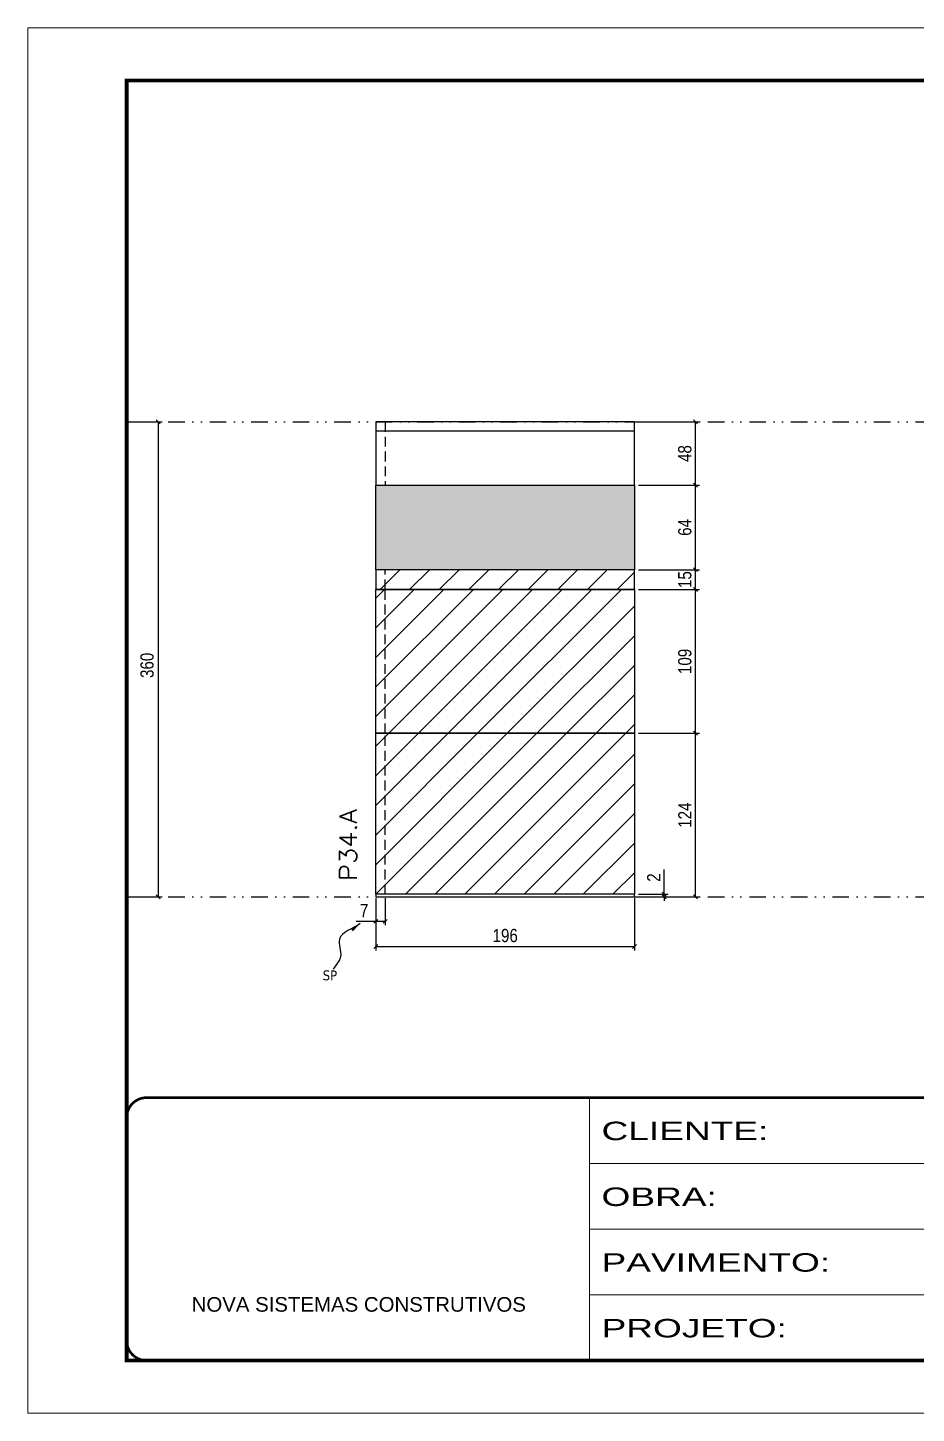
# Model space of a CAD drawing. Extents: x 2949 to 9203, y -16089 to 12527.
# Drawn here: x 2949 to 3622, y -10346 to -9296 of the extents above; entities that cross this region are included whole.
import ezdxf

# ---------------------------------------------------------------- set-up
doc = ezdxf.new("R2010")
doc.units = 0
for name, pattern in [('CONTINUO', [0]), ('DASHED', [0.75, 0.5, -0.25]), ('DIVIDE2', [0.625, 0.25, -0.125, 0, -0.125, 0, -0.125]), ('HIDDEN', [0.375, 0.25, -0.125])]:
    doc.linetypes.add(name, pattern=pattern)
for name, color, linetype in [('COTA', 241, 'Continuous'), ('cotas', 4, 'Continuous'), ('Nível', 160, 'Continuous'), ('Painéis', 200, 'Continuous'), ('SARR_2.2x7', 40, 'Continuous'), ('Sarrafo de Pressão', 42, 'HIDDEN'), ('texto', 7, 'Continuous')]:
    doc.layers.add(name, color=color, linetype=linetype)
for name, color, linetype, lineweight in [('Folhas', 255, 'Continuous', 9), ('Hachura', 251, 'Continuous', 9), ('SARRAFO DE PRESSAO', 251, 'DASHED', 9), ('Texto Seção', 7, 'Continuous', 15)]:
    doc.layers.add(name, color=color, linetype=linetype, lineweight=lineweight)
doc.styles.add('ARIAL', font='arial.ttf')
doc.styles.add('COTA TECNICA', font='techl___.ttf', dxfattribs={"height": 10})
doc.styles.add('COTA TECNICA-50', font='techl___.ttf', dxfattribs={"height": 10})
doc.styles.add('REGUA-120', font='ROMANS.shx', dxfattribs={"height": 15})
doc.styles.get("Standard").update_dxf_attribs({"font": 'arial.ttf'})
doc.styles.add('Tecnologia', font='')
doc.styles.get('Tecnologia').set_extended_font_data('Forgotten Futurist')
doc.dimstyles.new('COTA PAINEL-50', dxfattribs={"dimtxt": 10, "dimasz": 3, "dimexe": 3, "dimexo": 3, "dimgap": 3, "dimtad": 1, "dimdec": 1, "dimzin": 12, "dimdsep": 46, "dimtxsty": 'COTA TECNICA-50', "dimblk1": 'OBLIQUE', "dimblk2": 'OBLIQUE', "dimsah": 1, "dimcen": 0.9, "dimclrd": 4, "dimclre": 4, "dimclrt": 240, "dimadec": 1, "dimazin": 3, "dimtfac": 1, "dimtdec": 1, "dimtmove": 0, "dimatfit": 3, "dimfxl": 1, "dimtolj": 1, "dimtzin": 12, "dimarcsym": 0})
doc.dimstyles.new('PAINEL', dxfattribs={"dimtxt": 10, "dimasz": 3, "dimexe": 3, "dimexo": 3, "dimgap": 3, "dimtad": 1, "dimdec": 1, "dimzin": 12, "dimdsep": 46, "dimtxsty": 'COTA TECNICA', "dimblk1": 'OBLIQUE', "dimblk2": 'OBLIQUE', "dimsah": 1, "dimcen": 0.9, "dimclrd": 4, "dimclre": 4, "dimclrt": 240, "dimadec": 1, "dimazin": 3, "dimtfac": 1, "dimtdec": 1, "dimtmove": 0, "dimatfit": 3, "dimfxl": 1, "dimtolj": 1, "dimtzin": 12, "dimarcsym": 0})
doc.dimstyles.get("Standard").update_dxf_attribs({"dimtxt": 0.18, "dimasz": 0.18, "dimexe": 0.18, "dimexo": 0.0625, "dimgap": 0.09, "dimtad": 0, "dimtih": 1, "dimtoh": 1, "dimdec": 4, "dimzin": 0, "dimdsep": 46, "dimtxsty": 'Standard', "dimcen": 0.09, "dimadec": 0, "dimazin": 0, "dimtfac": 1, "dimtdec": 4, "dimtofl": 0, "dimtmove": 0, "dimatfit": 3, "dimfxl": 1, "dimtolj": 1, "dimtzin": 0, "dimarcsym": 0})
pattern_1 = [(45, (-126071.967, -38793.522), (-11.2253202, 11.2253202), [])]

# ---------------------------------------------------------------- blocks, each defined once
blk = doc.blocks.new('9999999999')
at = {"color": 30, "linetype": 'CONTINUO'}
for p, q in [((98564.6, 34230.2), (98564.6, 34429.4)), ((98564.6, 34379.6), (99584, 34379.6)), ((98564.6, 34329.8), (99488, 34329.8)), ((98564.6, 34280), (99488, 34280))]:
    blk.add_line(p, q, dxfattribs=at)
at = {"color": 30, "linetype": 'CONTINUO', "const_width": 2}
blk.add_lwpolyline([(99584, 34230.2), (99584, 34414.4, 0.414214), (99569, 34429.4), (98229, 34429.4, 0.414214), (98214, 34414.4), (98214, 34245.2, 0.414214), (98229, 34230.2), (99584, 34230.2)], format="xyb", dxfattribs=at)
at = {"layer": 'Folhas'}
blk.add_lwpolyline([(98139, 34190.2), (99624, 34190.2), (99624, 35240.2), (98139, 35240.2)], close=True, dxfattribs=at)
at = {"layer": 'Folhas', "color": 30, "const_width": 3}
blk.add_lwpolyline([(98214, 34230.2), (99584, 34230.2), (99584, 35200.2), (98214, 35200.2)], close=True, dxfattribs=at)
at = {"color": 7, "linetype": 'Continuous', "ltscale": 5, "style": 'ARIAL'}
blk.add_text('NOVA SISTEMAS CONSTRUTIVOS', height=11.059, dxfattribs=at).set_placement((98263.2, 34267.2))
at = {"layer": 'Folhas', "color": 7, "style": 'Tecnologia', "width": 1.5}
for s, p in [('CLIENTE:', (98573.7, 34397.2)), ('OBRA:', (98573.7, 34347.3)), ('PAVIMENTO:', (98573.7, 34297.5)), ('PROJETO:', (98573.7, 34247.7))]:
    blk.add_text(s, height=14, dxfattribs=at).set_placement(p)
blk = doc.blocks.new('_Oblique')
at = {"color": 0, "linetype": 'ByBlock', "lineweight": -2}
blk.add_line((-0.5, -0.5), (0.5, 0.5), dxfattribs=at)
blk = doc.blocks.new('*D2504')
at = {"layer": 'cotas', "color": 4, "linetype": 'ByBlock', "lineweight": -2, "transparency": 16777216}
for p, q in [((3027, -9594.9), (3050.8, -9594.9)), ((3047.8, -9594.9), (3047.8, -9954.9)), ((3027, -9954.9), (3050.8, -9954.9))]:
    blk.add_line(p, q, dxfattribs=at)
at = {"layer": 'Defpoints', "color": 0, "linetype": 'ByBlock', "transparency": 16777216}
for p in [(3024, -9594.9), (3024, -9954.9), (3047.8, -9954.9)]:
    blk.add_point(p, dxfattribs=at)
at = {"layer": 'cotas', "color": 4, "linetype": 'ByBlock', "lineweight": -2, "transparency": 16777216, "xscale": 3, "yscale": 3, "zscale": 3}
for p, rotation in [((3047.8, -9594.9), 90), ((3047.8, -9954.9), 270)]:
    blk.add_blockref('_Oblique', p, dxfattribs=dict(at, rotation=rotation))
at = {"layer": 'cotas', "color": 240, "linetype": 'ByBlock', "transparency": 16777216, "insert": (3039.5, -9779.4), "char_height": 10, "attachment_point": 5, "rotation": 90, "style": 'COTA TECNICA'}
blk.add_mtext('\\A1;360', dxfattribs=at)
blk = doc.blocks.new('*D2505')
at = {"layer": 'COTA', "color": 4, "lineweight": -2, "transparency": 16777216}
for p, q in [((3212.8, -9955.9), (3212.8, -9995.4)), ((3408.8, -9955.9), (3408.8, -9995.4)), ((3212.8, -9992.4), (3408.8, -9992.4))]:
    blk.add_line(p, q, dxfattribs=at)
at = {"layer": 'Defpoints', "color": 0, "transparency": 16777216}
for p in [(3212.8, -9952.9), (3408.8, -9952.9), (3408.8, -9992.4)]:
    blk.add_point(p, dxfattribs=at)
at = {"layer": 'COTA', "color": 4, "lineweight": -2, "transparency": 16777216, "xscale": 3, "yscale": 3, "zscale": 3, "rotation": 180}
blk.add_blockref('_Oblique', (3212.8, -9992.4), dxfattribs=at)
at = {"layer": 'COTA', "color": 4, "lineweight": -2, "transparency": 16777216, "xscale": 3, "yscale": 3, "zscale": 3}
blk.add_blockref('_Oblique', (3408.8, -9992.4), dxfattribs=at)
at = {"layer": 'COTA', "color": 240, "transparency": 16777216, "insert": (3310.8, -9984.2), "char_height": 10, "attachment_point": 5, "style": 'COTA TECNICA'}
blk.add_mtext('\\A1;196', dxfattribs=at)
blk = doc.blocks.new('*D2506')
at = {"layer": 'COTA', "color": 4, "lineweight": -2, "transparency": 16777216}
for p, q in [((3411.8, -9642.9), (3458, -9642.9)), ((3455, -9706.9), (3455, -9642.9)), ((3411.8, -9706.9), (3458, -9706.9))]:
    blk.add_line(p, q, dxfattribs=at)
at = {"layer": 'Defpoints', "color": 0, "transparency": 16777216}
for p in [(3408.8, -9642.9), (3455, -9642.9), (3408.8, -9706.9)]:
    blk.add_point(p, dxfattribs=at)
at = {"layer": 'COTA', "color": 4, "lineweight": -2, "transparency": 16777216, "xscale": 3, "yscale": 3, "zscale": 3}
for p, rotation in [((3455, -9642.9), 90), ((3455, -9706.9), 270)]:
    blk.add_blockref('_Oblique', p, dxfattribs=dict(at, rotation=rotation))
at = {"layer": 'COTA', "color": 240, "transparency": 16777216, "insert": (3446.9, -9674.9), "char_height": 10, "attachment_point": 5, "rotation": 90, "style": 'COTA TECNICA'}
blk.add_mtext('\\A1;64', dxfattribs=at)
blk = doc.blocks.new('*D2507')
at = {"layer": 'COTA', "color": 4, "lineweight": -2, "transparency": 16777216}
for p, q in [((3212.8, -9957.9), (3212.8, -9976.4)), ((3219.8, -9955.9), (3219.8, -9976.4)), ((3212.8, -9973.4), (3198, -9973.4)), ((3219.8, -9973.4), (3212.8, -9973.4))]:
    blk.add_line(p, q, dxfattribs=at)
at = {"layer": 'Defpoints', "color": 0, "transparency": 16777216}
for p in [(3219.8, -9952.9), (3212.8, -9954.9), (3212.8, -9973.4)]:
    blk.add_point(p, dxfattribs=at)
at = {"layer": 'COTA', "color": 4, "lineweight": -2, "transparency": 16777216, "xscale": 3, "yscale": 3, "zscale": 3, "rotation": 180}
blk.add_blockref('_Oblique', (3212.8, -9973.4), dxfattribs=at)
at = {"layer": 'COTA', "color": 4, "lineweight": -2, "transparency": 16777216, "xscale": 3, "yscale": 3, "zscale": 3}
blk.add_blockref('_Oblique', (3219.8, -9973.4), dxfattribs=at)
at = {"layer": 'COTA', "color": 240, "transparency": 16777216, "insert": (3203.9, -9965.3), "char_height": 10, "attachment_point": 5, "style": 'COTA TECNICA-50'}
blk.add_mtext('\\A1;7', dxfattribs=at)
blk = doc.blocks.new('*D2508')
at = {"layer": 'COTA', "color": 4, "lineweight": -2, "transparency": 16777216}
for p, q in [((3411.8, -9830.9), (3458, -9830.9)), ((3455, -9954.9), (3455, -9830.9)), ((3411.8, -9954.9), (3458, -9954.9))]:
    blk.add_line(p, q, dxfattribs=at)
at = {"layer": 'Defpoints', "color": 0, "transparency": 16777216}
for p in [(3408.8, -9830.9), (3455, -9830.9), (3408.8, -9954.9)]:
    blk.add_point(p, dxfattribs=at)
at = {"layer": 'COTA', "color": 4, "lineweight": -2, "transparency": 16777216, "xscale": 3, "yscale": 3, "zscale": 3}
for p, rotation in [((3455, -9830.9), 90), ((3455, -9954.9), 270)]:
    blk.add_blockref('_Oblique', p, dxfattribs=dict(at, rotation=rotation))
at = {"layer": 'COTA', "color": 240, "transparency": 16777216, "insert": (3446.9, -9892.9), "char_height": 10, "attachment_point": 5, "rotation": 90, "style": 'COTA TECNICA-50'}
blk.add_mtext('\\A1;124', dxfattribs=at)
blk = doc.blocks.new('*D2509')
at = {"layer": 'COTA', "color": 4, "lineweight": -2, "transparency": 16777216}
for p, q in [((3431.3, -9952.9), (3431.3, -9934.1)), ((3411.8, -9952.9), (3434.3, -9952.9)), ((3431.3, -9954.9), (3431.3, -9952.9)), ((3411.8, -9954.9), (3434.3, -9954.9)), ((3431.3, -9954.9), (3431.3, -9957.9))]:
    blk.add_line(p, q, dxfattribs=at)
at = {"layer": 'Defpoints', "color": 0, "transparency": 16777216}
for p in [(3408.8, -9952.9), (3408.8, -9954.9), (3431.3, -9954.9)]:
    blk.add_point(p, dxfattribs=at)
at = {"layer": 'COTA', "color": 4, "lineweight": -2, "transparency": 16777216, "xscale": 3, "yscale": 3, "zscale": 3}
for p, rotation in [((3431.3, -9952.9), 270), ((3431.3, -9954.9), 90)]:
    blk.add_blockref('_Oblique', p, dxfattribs=dict(at, rotation=rotation))
at = {"layer": 'COTA', "color": 240, "transparency": 16777216, "insert": (3423.3, -9940.2), "char_height": 10, "attachment_point": 5, "rotation": 90, "style": 'COTA TECNICA-50'}
blk.add_mtext('\\A1;2', dxfattribs=at)
blk = doc.blocks.new('*D2510')
at = {"layer": 'COTA', "color": 4, "linetype": 'ByBlock', "lineweight": -2, "transparency": 16777216}
for p, q in [((3411.8, -9721.9), (3458, -9721.9)), ((3455, -9830.9), (3455, -9721.9)), ((3411.8, -9830.9), (3458, -9830.9))]:
    blk.add_line(p, q, dxfattribs=at)
at = {"layer": 'Defpoints', "color": 0, "linetype": 'ByBlock', "transparency": 16777216}
for p in [(3408.8, -9721.9), (3455, -9721.9), (3408.8, -9830.9)]:
    blk.add_point(p, dxfattribs=at)
at = {"layer": 'COTA', "color": 4, "linetype": 'ByBlock', "lineweight": -2, "transparency": 16777216, "xscale": 3, "yscale": 3, "zscale": 3}
for p, rotation in [((3455, -9721.9), 90), ((3455, -9830.9), 270)]:
    blk.add_blockref('_Oblique', p, dxfattribs=dict(at, rotation=rotation))
at = {"layer": 'COTA', "color": 240, "linetype": 'ByBlock', "transparency": 16777216, "insert": (3446.9, -9776.4), "char_height": 10, "attachment_point": 5, "rotation": 90, "style": 'COTA TECNICA'}
blk.add_mtext('\\A1;109', dxfattribs=at)
blk = doc.blocks.new('*D2539')
at = {"layer": 'COTA', "color": 4, "linetype": 'ByBlock', "lineweight": -2, "transparency": 16777216}
for p, q in [((3411.8, -9706.9), (3458, -9706.9)), ((3455, -9721.9), (3455, -9706.9)), ((3411.8, -9721.9), (3458, -9721.9))]:
    blk.add_line(p, q, dxfattribs=at)
at = {"layer": 'Defpoints', "color": 0, "linetype": 'ByBlock', "transparency": 16777216}
for p in [(3408.8, -9706.9), (3455, -9706.9), (3408.8, -9721.9)]:
    blk.add_point(p, dxfattribs=at)
at = {"layer": 'COTA', "color": 4, "linetype": 'ByBlock', "lineweight": -2, "transparency": 16777216, "xscale": 3, "yscale": 3, "zscale": 3}
for p, rotation in [((3455, -9706.9), 90), ((3455, -9721.9), 270)]:
    blk.add_blockref('_Oblique', p, dxfattribs=dict(at, rotation=rotation))
at = {"layer": 'COTA', "color": 240, "linetype": 'ByBlock', "transparency": 16777216, "insert": (3446.9, -9714.4), "char_height": 10, "attachment_point": 5, "rotation": 90, "style": 'COTA TECNICA'}
blk.add_mtext('\\A1;15', dxfattribs=at)
blk = doc.blocks.new('*D3362')
at = {"layer": 'COTA', "color": 4, "lineweight": -2, "transparency": 16777216}
for p, q in [((3411.8, -9594.9), (3458, -9594.9)), ((3455, -9642.9), (3455, -9594.9)), ((3411.8, -9642.9), (3458, -9642.9))]:
    blk.add_line(p, q, dxfattribs=at)
at = {"layer": 'Defpoints', "color": 0, "transparency": 16777216}
for p in [(3408.8, -9594.9), (3455, -9594.9), (3408.8, -9642.9)]:
    blk.add_point(p, dxfattribs=at)
at = {"layer": 'COTA', "color": 4, "lineweight": -2, "transparency": 16777216, "xscale": 3, "yscale": 3, "zscale": 3}
for p, rotation in [((3455, -9594.9), 90), ((3455, -9642.9), 270)]:
    blk.add_blockref('_Oblique', p, dxfattribs=dict(at, rotation=rotation))
at = {"layer": 'COTA', "color": 240, "transparency": 16777216, "insert": (3446.9, -9618.9), "char_height": 10, "attachment_point": 5, "rotation": 90, "style": 'COTA TECNICA-50'}
blk.add_mtext('\\A1;48', dxfattribs=at)

msp = doc.modelspace()

# ---------------------------------------------------------------- hatches: boundary and pattern name
at = {"layer": 'COTA', "linetype": 'ByBlock'}
h = msp.add_hatch(dxfattribs=at)
h.set_pattern_fill('AR-CONC', color=256, scale=0.03)
h.set_pattern_definition([(50, (-128199.012, -38820.322), (5.46554007, -0.47817257), [0.5715, -6.2865]), (355, (-128199.012, -38820.322), (-1.05730264, 5.73170536), [0.4572, -5.02921753]), (100.4514447, (-128198.5565, -38820.362), (4.40823741, 5.25353256), [0.48570026, -5.34270734]), (46.1842, (-128199.012, -38818.798), (8.13237123, -1.26126984), [0.85725, -9.42975]), (96.6355576, (-128198.334, -38818.903), (7.122124, 7.42278374), [0.7285507, -8.01406824]), (351.184151, (-128199.012, -38818.798), (7.122124, 7.42278374), [0.685799, -7.54379196]), (21, (-128198.25, -38819.179), (4.54843174, -3.06795595), [0.5715, -6.2865]), (326, (-128198.25, -38819.179), (1.85406085, 5.52563898), [0.4572, -5.0292]), (71.451445, (-128197.871, -38819.4347), (6.40249258, 2.45768307), [0.48570026, -5.34269813]), (37.5, (-128199.012, -38820.322), (0.092658098, 2.536651166), [0, -4.96824, 0, -5.1054, 0, -5.04825]), (7.5, (-128199.012, -38820.322), (2.004589875, 3.005417245), [0, -2.91084, 0, -4.85394, 0, -1.92405]), (327.5, (-128200.7112, -38820.322), (4.067717855, -0.17186232), [0, -1.905, 0, -5.9436, 0, -7.8867]), (317.5, (-128201.4732, -38820.322), (4.44387544, 0.76279473), [0, -2.4765, 0, -3.94716, 0, -5.6007])])
h.paths.add_polyline_path([(3408.77, -9706.91), (3212.77, -9706.91), (3212.77, -9642.91), (3408.77, -9642.91)])
at = {"layer": 'Hachura', "linetype": 'ByBlock'}
h = msp.add_hatch(dxfattribs=at)
h.set_pattern_fill('ANSI31', color=256, scale=5)
h.set_pattern_definition([(45, (-126071.967, -38857.522), (-11.2253202, 11.2253202), [])])
h.paths.add_polyline_path([(3212.77, -9706.91), (3212.77, -9721.91), (3408.77, -9721.91), (3408.77, -9706.91)])
h = msp.add_hatch(dxfattribs=at)
h.set_pattern_fill('ANSI31', color=256, scale=5)
h.set_pattern_definition(pattern_1)
h.paths.add_polyline_path([(3212.77, -9721.91), (3212.77, -9830.91), (3408.77, -9830.91), (3408.77, -9721.91)])
h = msp.add_hatch(dxfattribs=at)
h.set_pattern_fill('ANSI31', color=256, scale=5)
h.set_pattern_definition(pattern_1)
h.paths.add_polyline_path([(3408.77, -9830.91), (3212.77, -9830.91), (3212.77, -9952.91), (3408.77, -9952.91)])

# ---------------------------------------------------------------- linework, layer by layer
at = {"layer": 'COTA', "linetype": 'ByBlock'}
msp.add_lwpolyline([(3408.77, -9706.91), (3212.77, -9706.91), (3212.77, -9642.91), (3408.77, -9642.91)], close=True, dxfattribs=at)
at = {"layer": 'Nível', "color": 4, "linetype": 'DIVIDE2', "ltscale": 50}
for p, q in [((3024.03, -9594.91), (4394.03, -9594.91)), ((3024.03, -9954.91), (4394.03, -9954.91))]:
    msp.add_line(p, q, dxfattribs=at)
at = {"layer": 'Painéis'}
for p, q in [((3408.77, -9594.91), (3212.77, -9594.91)), ((3212.77, -9594.91), (3212.77, -9642.91)), ((3408.77, -9642.91), (3408.77, -9594.91)), ((3212.77, -9642.91), (3408.77, -9642.91)), ((3408.77, -9721.91), (3212.77, -9721.91)), ((3212.77, -9830.91), (3212.77, -9721.91)), ((3212.77, -9721.91), (3408.77, -9721.91)), ((3408.77, -9721.91), (3408.77, -9830.91)), ((3408.77, -9830.91), (3212.77, -9830.91))]:
    msp.add_line(p, q, dxfattribs=at)
at = {"layer": 'Painéis', "linetype": 'ByBlock'}
for p, q in [((3408.77, -9706.91), (3212.77, -9706.91)), ((3212.77, -9706.91), (3212.77, -9721.91)), ((3408.77, -9721.91), (3408.77, -9706.91)), ((3212.77, -9721.91), (3408.77, -9721.91))]:
    msp.add_line(p, q, dxfattribs=at)
at = {"layer": 'Painéis'}
for points in [[(3408.77, -9952.91), (3212.77, -9952.91), (3212.77, -9830.91), (3408.77, -9830.91)], [(3408.77, -9952.91), (3212.77, -9952.91), (3212.77, -9954.91), (3408.77, -9954.91)]]:
    msp.add_lwpolyline(points, close=True, dxfattribs=at)
at = {"layer": 'SARR_2.2x7'}
msp.add_line((3408.77, -9601.91), (3212.77, -9601.91), dxfattribs=at)
at = {"layer": 'Sarrafo de Pressão', "ltscale": 30}
for p, q in [((3219.77, -9594.91), (3219.77, -9642.91)), ((3219.77, -9721.91), (3219.77, -9706.91)), ((3219.77, -9830.91), (3219.77, -9721.91)), ((3219.77, -9721.91), (3219.77, -9721.91)), ((3219.77, -9952.91), (3219.77, -9830.91))]:
    msp.add_line(p, q, dxfattribs=at)

# ---------------------------------------------------------------- block references
at = {"layer": 'SARRAFO DE PRESSAO', "color": 6, "linetype": 'ByBlock'}
msp.add_blockref('9999999999', (-95189.94, -44536.4), dxfattribs=at)

# ---------------------------------------------------------------- texts
at = {"layer": 'texto', "color": 0, "insert": (3177.99, -10014.4), "char_height": 7.5, "attachment_point": 5}
msp.add_mtext('{\\fTahoma|b0|i0|c0|p34;\\C4;SP}', dxfattribs=at)
at = {"layer": 'Texto Seção', "style": 'REGUA-120', "width": 1.1}
msp.add_text('P34.A', height=13, rotation=90, dxfattribs=at).set_placement((3198.31, -9942.85))

# ---------------------------------------------------------------- dimensions: what is measured, and where the dimension line sits
at = {"layer": 'COTA'}
for base, p1, p2, angle, picture, middle in [((3455.01, -9594.91), (3408.77, -9642.91), (3408.77, -9594.91), 90, '*D3362', (3446.91, -9618.91)), ((3455.01, -9830.91), (3408.77, -9954.91), (3408.77, -9830.91), 90, '*D2508', (3446.94, -9892.91)), ((3212.77, -9973.42), (3219.77, -9952.91), (3212.77, -9954.91), 180, '*D2507', (3203.9, -9965.35))]:
    dim = msp.add_linear_dim(base=base, p1=p1, p2=p2, angle=angle, dimstyle='COTA PAINEL-50', dxfattribs=at)
    dim.commit()
    dim.dimension.update_dxf_attribs({"geometry": picture, "text_midpoint": middle})
dim = msp.add_linear_dim(base=(3455.01, -9642.91), p1=(3408.77, -9706.91), p2=(3408.77, -9642.91), angle=90, dimstyle='PAINEL', override={"dimarcsym": 2}, dxfattribs=at)
dim.commit()
dim.dimension.update_dxf_attribs({"geometry": '*D2506', "text_midpoint": (3455.01, -9674.91), "dimtype": 160})
at = {"layer": 'COTA', "linetype": 'ByBlock'}
dim = msp.add_linear_dim(base=(3455.01, -9706.91), p1=(3408.77, -9721.91), p2=(3408.77, -9706.91), angle=90, dimstyle='PAINEL', dxfattribs=at)
dim.commit()
dim.dimension.update_dxf_attribs({"geometry": '*D2539', "text_midpoint": (3455.01, -9714.41), "dimtype": 160})
dim = msp.add_linear_dim(base=(3455.01, -9721.91), p1=(3408.77, -9830.91), p2=(3408.77, -9721.91), angle=90, dimstyle='PAINEL', dxfattribs=at)
dim.commit()
dim.dimension.update_dxf_attribs({"geometry": '*D2510', "text_midpoint": (3446.88, -9776.41)})
at = {"layer": 'COTA'}
dim = msp.add_linear_dim(base=(3431.29, -9954.91), p1=(3408.77, -9952.91), p2=(3408.77, -9954.91), angle=90, dimstyle='COTA PAINEL-50', dxfattribs=at)
dim.commit()
dim.dimension.update_dxf_attribs({"geometry": '*D2509', "text_midpoint": (3431.29, -9940.16), "dimtype": 160})
dim = msp.add_linear_dim(base=(3408.77, -9992.36), p1=(3212.77, -9952.91), p2=(3408.77, -9952.91), dimstyle='PAINEL', override={"dimarcsym": 2}, dxfattribs=at)
dim.commit()
dim.dimension.update_dxf_attribs({"geometry": '*D2505', "text_midpoint": (3310.77, -9984.23)})
at = {"layer": 'cotas', "linetype": 'ByBlock'}
dim = msp.add_linear_dim(base=(3047.75, -9954.91), p1=(3024.03, -9594.91), p2=(3024.03, -9954.91), angle=90, dimstyle='PAINEL', dxfattribs=at)
dim.commit()
dim.dimension.update_dxf_attribs({"geometry": '*D2504', "text_midpoint": (3047.75, -9779.41), "dimtype": 160})

# ---------------------------------------------------------------- leaders
at = {"layer": 'COTA', "path_type": 1}
msp.add_leader([(3200.94, -9975.09), (3185.15, -9986.93), (3186.08, -9999.93), (3180.53, -10009.71)], dimstyle='Standard', override={"dimasz": 8}, dxfattribs=at)

doc.saveas('drawing.dxf')
